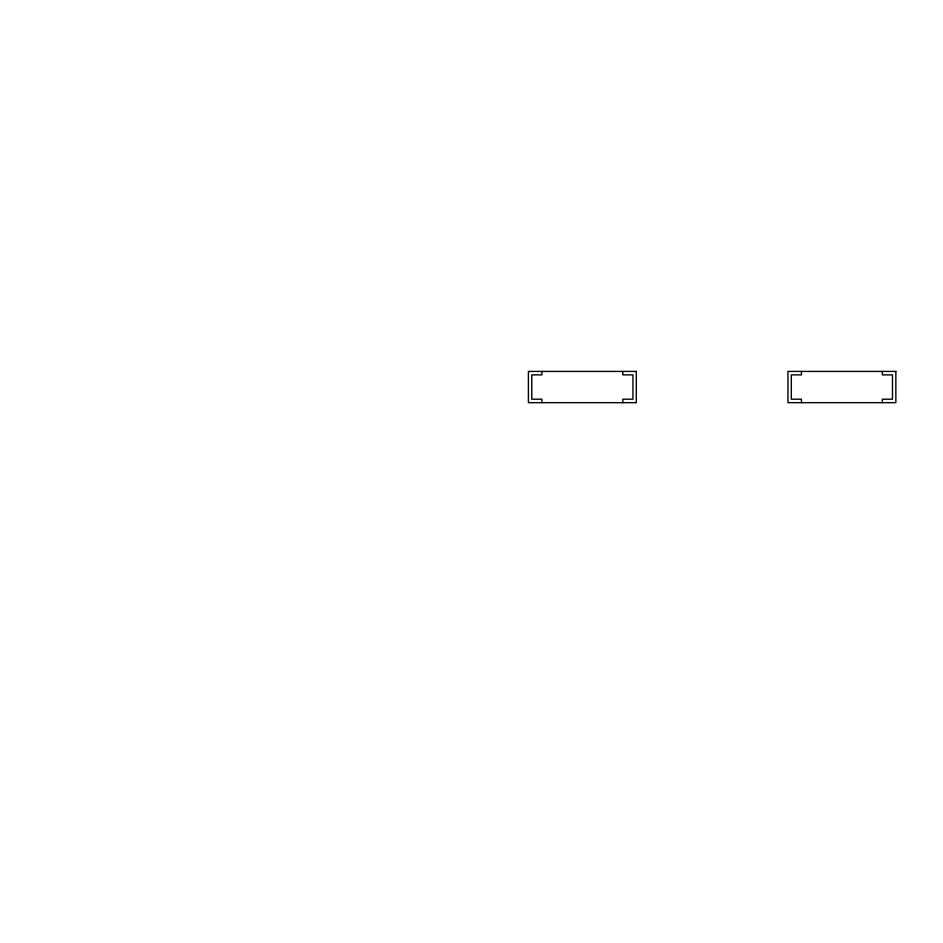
<?xml version="1.0" encoding="UTF-8"?>
<svg xmlns="http://www.w3.org/2000/svg" width="943" height="943" viewBox="0 0 943 943"><rect width="100%" height="100%" fill="white"/><g stroke="black" fill="none" stroke-linecap="round" stroke-linejoin="round"><path stroke-width="1.41" d="M882.365 371.412L882.365 374.878L892.479 374.878L892.479 399.195L882.365 399.195L882.365 402.673M801.444 371.412L801.444 374.878L791.318 374.878L791.318 399.195L801.444 399.195L801.444 402.673M622.828 371.412L622.828 374.878L632.942 374.878L632.942 399.195L622.828 399.195L622.828 402.673M541.907 371.412L541.907 374.878L531.781 374.878L531.781 399.195L541.907 399.195L541.907 402.673M636.313 371.412L528.41 371.412L528.41 402.673L636.313 402.673L636.313 371.412M895.85 371.412L787.947 371.412L787.947 402.673L895.85 402.673L895.85 371.412"/></g></svg>
